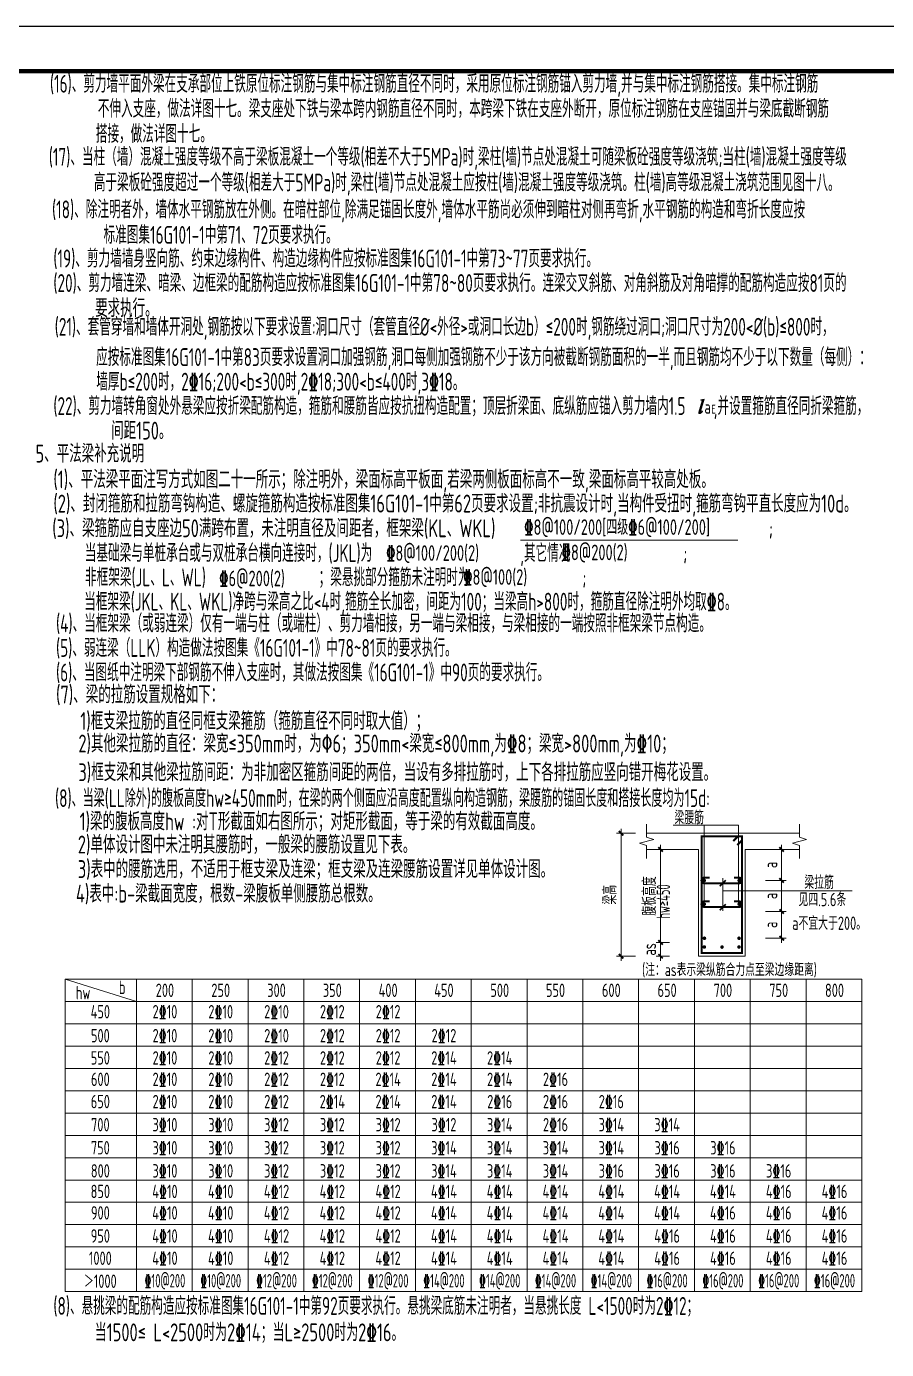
# Model space of a CAD drawing. Extents: x -129922 to 1190196, y -520662 to 139923.
# Drawn here: x -37903 to -18636, y -150808 to -121159 of the extents above; entities that cross this region are included whole.
import ezdxf
from ezdxf.enums import TextEntityAlignment as Align

# ---------------------------------------------------------------- set-up
doc = ezdxf.new("R2010")
doc.units = 0
doc.header["$LTSCALE"] = 1000
doc.header["$MEASUREMENT"] = 0
doc.layers.add('$AUDIT_BAD_LAYER3', color=7, linetype='Continuous')
doc.layers.add('Y-云图图框', color=7, linetype='Continuous')
for name, color, linetype, lineweight in [('S-基础-DIM', 3, 'Continuous', 20), ('S-墙柱-REIN', 1, 'Continuous', 20), ('S-大样-实线', 2, 'Continuous', 20), ('S-通用-TAB', 7, 'Continuous', 20), ('S-通用-TEXT', 7, 'Continuous', 20), ('S-通用-THIN', 7, 'Continuous', 20)]:
    doc.layers.add(name, color=color, linetype=linetype, lineweight=lineweight)
doc.styles.add('_YT_Name', font='', dxfattribs={"width": 0.8})
doc.styles.add('_YT_Sign_Text', font='ros.shx', dxfattribs={"width": 0.8, "bigfont": 'hztxt.shx'})
doc.styles.add('DIM_FONT', font='tssdeng.shx', dxfattribs={"width": 0.6, "bigfont": 'tssdchn.shx'})
doc.styles.get("Standard").update_dxf_attribs({"font": 'gbenor.shx', "bigfont": 'gbcbig.shx'})
doc.styles.add('TSSD_Dimension', font='tssdeng.shx', dxfattribs={"width": 0.7, "bigfont": 'HZTXT.SHX'})
doc.styles.add('TSSD_Rein', font='tssdeng.shx', dxfattribs={"width": 0.7, "bigfont": 'hztxt.shx'})
doc.styles.get('_YT_Name').set_extended_font_data('SimHei')
doc.dimstyles.new('TSSD_20_100', dxfattribs={"dimtxt": 250, "dimasz": 100, "dimexe": 100, "dimexo": 250, "dimgap": 100, "dimtad": 1, "dimdec": 0, "dimlfac": 0.2, "dimzin": 0, "dimdsep": 46, "dimtxsty": 'TSSD_Dimension', "dimblk": 'ARCHTICK', "dimcen": 0, "dimdle": 100, "dimclrt": 7, "dimadec": 0, "dimazin": 0, "dimtfac": 1, "dimtdec": 0, "dimtix": 1, "dimtmove": 2, "dimatfit": 3, "dimfxl": 0, "dimtolj": 1, "dimtzin": 0, "dimarcsym": 0})

# ---------------------------------------------------------------- blocks, each defined once
blk = doc.blocks.new('ECMCTK_A1_横_单行图名--0')
at = {"color": 4}
blk.add_lwpolyline([(0, 0), (841, 0), (841, 594), (0, 594)], close=True, dxfattribs=at)
at = {"const_width": 1}
blk.add_lwpolyline([(25, 10), (831, 10), (831, 584), (25, 584)], close=True, dxfattribs=at)
at = {"color": 80, "flags": 3}
for tag, height, p in [('YTHQINS', 3, (34.31, 585.5)), ('ECMCKEY', 3, (292.07, 288.23)), ('YTTQINS', 5.62, (848.03, 12.81)), ('YTFRAME', 3, (652.76, 5.84)), ('YTBARCODE_T1', 3, (749.78, 5.95))]:
    blk.add_attdef(tag, text='', height=height, dxfattribs=at).set_placement(p, align=Align.MIDDLE_CENTER)
for tag, height, style, width, p in [('证书编号', 4, '_YT_Sign_Text', 0.8, (708.87, 43.81)), ('审查批准号', 4, '_YT_Sign_Text', 0.8, (761.06, 43.81)), ('工程号', 4, '_YT_Sign_Text', 0.5, (804.08, 44.12)), ('设计单位', 6, '_YT_Name', 0.8, (623.75, 38.6)), ('建设单位', 4, '_YT_Sign_Text', 0.8, (734.96, 36.11)), ('阶段', 4, '_YT_Sign_Text', 0.8, (804.08, 35.81)), ('项目号', 4, '_YT_Sign_Text', 0.5, (822.08, 33.72)), ('项目名称', 4, '_YT_Sign_Text', 0.8, (734.96, 28.11)), ('专业', 4, '_YT_Sign_Text', 0.8, (804.08, 27.31)), ('图纸编号', 4, '_YT_Sign_Text', 0.5, (803.93, 19.36)), ('图纸名称', 4.5, '_YT_Name', 0.8, (735.39, 15.06)), ('出图比例', 4.2, '_YT_Sign_Text', 0.8, (681.82, 11.78)), ('日期', 4, '_YT_Sign_Text', 0.5, (803.88, 12.13)), ('版本号', 4, '_YT_Sign_Text', 0.8, (822.08, 13))]:
    blk.add_attdef(tag, text='', height=height, dxfattribs=dict(style=style, width=width)).set_placement(p, align=Align.CENTER)
at = {"style": '_YT_Sign_Text', "width": 0.8, "flags": 3}
for tag, p, height in [('{审定人}', (605.87, 26.45), 6.24), ('{校对人}', (658.35, 26.53), 6.24), ('[审定人]', (590.95, 27.81), 4.1), ('[校对人]', (642.23, 27.82), 4.1), ('[审核人]', (591.01, 19.76), 4.1), ('{审核人}', (606.98, 18.44), 6.24), ('[设计人]', (642.47, 20.21), 4.1), ('{设计人}', (658.48, 18.54), 6.24), ('[项目负责人]', (590.78, 12.01), 4.1), ('{项目负责人}', (608.28, 10.72), 6.24), ('[专业负责人]', (642.74, 11.77), 4.1), ('{专业负责人}', (658.58, 10.36), 6.24)]:
    blk.add_attdef(tag, p, '', height=height, dxfattribs=at)
at = {"color": 80, "flags": 3}
for tag, p in [('YTQRCODE', (551.04, 11.91)), ('YTBZSIT', (25, 10)), ('EXT_TK_LEFT', (25, 10))]:
    blk.add_attdef(tag, p, '', height=3, dxfattribs=at)
blk = doc.blocks.new('_ArchTick')
at = {"color": 0, "linetype": 'ByBlock', "const_width": 0.4}
blk.add_lwpolyline([(-0.5, -0.5), (0.5, 0.5)], dxfattribs=at)
blk = doc.blocks.new('*D1073')
at = {"layer": '$AUDIT_BAD_LAYER3', "color": 0, "lineweight": -2, "transparency": 16777216}
for p, q in [((113922, 310767), (113500, 310767)), ((113600, 310867), (113600, 307909)), ((113922, 308009), (113500, 308009))]:
    blk.add_line(p, q, dxfattribs=at)
at = {"layer": 'Defpoints', "color": 0, "transparency": 16777216}
for p in [(114172, 310767), (113600, 308009), (114172, 308009)]:
    blk.add_point(p, dxfattribs=at)
at = {"layer": '$AUDIT_BAD_LAYER3', "color": 0, "lineweight": -2, "transparency": 16777216, "xscale": 100, "yscale": 100, "zscale": 100}
for p, rotation in [((113600, 310767), 90), ((113600, 308009), 270)]:
    blk.add_blockref('_ArchTick', p, dxfattribs=dict(at, rotation=rotation))
at = {"layer": '$AUDIT_BAD_LAYER3', "color": 7, "transparency": 16777216, "insert": (113350, 309388), "char_height": 300, "attachment_point": 5, "rotation": 90, "style": 'TSSD_Dimension'}
blk.add_mtext('\\A1;梁高', dxfattribs=at)
blk = doc.blocks.new('*D1074')
at = {"layer": '$AUDIT_BAD_LAYER3', "color": 0, "lineweight": -2, "transparency": 16777216}
for p, q in [((114486, 310503), (114486, 308218)), ((114686, 310403), (114386, 310403)), ((114686, 308318), (114386, 308318))]:
    blk.add_line(p, q, dxfattribs=at)
at = {"layer": 'Defpoints', "color": 0, "transparency": 16777216}
for p in [(114936, 310403), (114486, 308318), (114936, 308318)]:
    blk.add_point(p, dxfattribs=at)
at = {"layer": '$AUDIT_BAD_LAYER3', "color": 0, "lineweight": -2, "transparency": 16777216, "xscale": 100, "yscale": 100, "zscale": 100}
for p, rotation in [((114486, 310403), 90), ((114486, 308318), 270)]:
    blk.add_blockref('_ArchTick', p, dxfattribs=dict(at, rotation=rotation))
at = {"layer": '$AUDIT_BAD_LAYER3', "color": 7, "transparency": 16777216, "insert": (114236, 309360), "char_height": 300, "attachment_point": 5, "rotation": 90, "style": 'TSSD_Dimension'}
blk.add_mtext('\\A1;腹板高度', dxfattribs=at)
blk = doc.blocks.new('*D1075')
at = {"layer": '$AUDIT_BAD_LAYER3', "color": 0, "lineweight": -2, "transparency": 16777216}
for p, q in [((114486, 308318), (114486, 308418)), ((114686, 308318), (114386, 308318)), ((114486, 308318), (114486, 308009)), ((114686, 308009), (114386, 308009)), ((114486, 308009), (114486, 307909))]:
    blk.add_line(p, q, dxfattribs=at)
at = {"layer": 'Defpoints', "color": 0, "transparency": 16777216}
for p in [(114936, 308318), (114486, 308009), (114936, 308009)]:
    blk.add_point(p, dxfattribs=at)
at = {"layer": '$AUDIT_BAD_LAYER3', "color": 0, "lineweight": -2, "transparency": 16777216, "xscale": 100, "yscale": 100, "zscale": 100}
for p, rotation in [((114486, 308318), 270), ((114486, 308009), 90)]:
    blk.add_blockref('_ArchTick', p, dxfattribs=dict(at, rotation=rotation))
at = {"layer": '$AUDIT_BAD_LAYER3', "color": 7, "transparency": 16777216, "insert": (114236, 308164), "char_height": 300, "attachment_point": 5, "rotation": 90, "style": 'TSSD_Dimension'}
blk.add_mtext('\\A1;as', dxfattribs=at)
blk = doc.blocks.new('*D1076')
at = {"layer": '$AUDIT_BAD_LAYER3', "color": 0, "lineweight": -2, "transparency": 16777216}
for p, q in [((116834, 309013), (117299, 309013)), ((117199, 308313), (117199, 309113)), ((116834, 308413), (117299, 308413))]:
    blk.add_line(p, q, dxfattribs=at)
at = {"layer": 'Defpoints', "color": 0, "transparency": 16777216}
for p in [(116584, 309013), (117199, 309013), (116584, 308413)]:
    blk.add_point(p, dxfattribs=at)
at = {"layer": '$AUDIT_BAD_LAYER3', "color": 0, "lineweight": -2, "transparency": 16777216, "xscale": 100, "yscale": 100, "zscale": 100}
for p, rotation in [((117199, 309013), 90), ((117199, 308413), 270)]:
    blk.add_blockref('_ArchTick', p, dxfattribs=dict(at, rotation=rotation))
at = {"layer": '$AUDIT_BAD_LAYER3', "color": 7, "transparency": 16777216, "insert": (116949, 308713), "char_height": 300, "attachment_point": 5, "rotation": 90, "style": 'TSSD_Dimension'}
blk.add_mtext('\\A1;a', dxfattribs=at)
blk = doc.blocks.new('*D1077')
at = {"layer": '$AUDIT_BAD_LAYER3', "color": 0, "lineweight": -2, "transparency": 16777216}
for p, q in [((116834, 309708), (117299, 309708)), ((117199, 308913), (117199, 309808)), ((116834, 309013), (117299, 309013))]:
    blk.add_line(p, q, dxfattribs=at)
at = {"layer": 'Defpoints', "color": 0, "transparency": 16777216}
for p in [(116584, 309708), (117199, 309708), (116584, 309013)]:
    blk.add_point(p, dxfattribs=at)
at = {"layer": '$AUDIT_BAD_LAYER3', "color": 0, "lineweight": -2, "transparency": 16777216, "xscale": 100, "yscale": 100, "zscale": 100}
for p, rotation in [((117199, 309708), 90), ((117199, 309013), 270)]:
    blk.add_blockref('_ArchTick', p, dxfattribs=dict(at, rotation=rotation))
at = {"layer": '$AUDIT_BAD_LAYER3', "color": 7, "transparency": 16777216, "insert": (116949, 309360), "char_height": 300, "attachment_point": 5, "rotation": 90, "style": 'TSSD_Dimension'}
blk.add_mtext('\\A1;a', dxfattribs=at)
blk = doc.blocks.new('*D1078')
at = {"layer": '$AUDIT_BAD_LAYER3', "color": 0, "lineweight": -2, "transparency": 16777216}
for p, q in [((117199, 309608), (117199, 310503)), ((116834, 310403), (117299, 310403)), ((116834, 309708), (117299, 309708))]:
    blk.add_line(p, q, dxfattribs=at)
at = {"layer": 'Defpoints', "color": 0, "transparency": 16777216}
for p in [(116584, 310403), (117199, 310403), (116584, 309708)]:
    blk.add_point(p, dxfattribs=at)
at = {"layer": '$AUDIT_BAD_LAYER3', "color": 0, "lineweight": -2, "transparency": 16777216, "xscale": 100, "yscale": 100, "zscale": 100}
for p, rotation in [((117199, 310403), 90), ((117199, 309708), 270)]:
    blk.add_blockref('_ArchTick', p, dxfattribs=dict(at, rotation=rotation))
at = {"layer": '$AUDIT_BAD_LAYER3', "color": 7, "transparency": 16777216, "insert": (116949, 310055), "char_height": 300, "attachment_point": 5, "rotation": 90, "style": 'TSSD_Dimension'}
blk.add_mtext('\\A1;a', dxfattribs=at)
blk = doc.blocks.new('L')
blk.add_hatch(color=256).paths.add_polyline_path([(729, 1457), (517, 1424), (520, 1401), (546, 1406), (559, 1406), (573, 1406), (589, 1401), (606, 1393), (610, 1377), (608, 1358), (402, 654), (396, 630), (402, 603), (409, 589), (425, 574), (450, 570), (481, 576), (511, 593), (538, 613), (563, 638), (581, 656), (600, 683), (620, 708), (604, 732), (591, 716), (579, 697), (563, 675), (542, 652), (524, 640), (509, 640), (499, 652), (499, 671), (503, 689)])
blk.add_lwpolyline([(517, 1424), (729, 1457), (503, 689), (499, 671), (499, 652), (509, 640), (524, 640), (542, 652), (563, 675), (579, 697), (591, 716), (604, 732), (620, 708), (600, 683), (581, 656), (563, 638), (538, 613), (511, 593), (481, 576), (450, 570), (425, 574), (409, 589), (402, 603), (396, 630), (402, 654), (608, 1358), (610, 1377), (606, 1393), (589, 1401), (573, 1406), (559, 1406), (546, 1406), (520, 1401), (517, 1424)])
blk = doc.blocks.new('LaE')
at = {"xscale": 0.362879999956931, "yscale": 0.362879999956931, "zscale": 0.362879999956931, "rotation": 4.997341366769869e-08}
blk.add_blockref('L', (79553, 21072), dxfattribs=at)
at = {"style": 'TSSD_Rein', "width": 0.7}
for s, height, p in [('a', 300, (79894, 21278)), ('E', 200, (80031, 21278))]:
    blk.add_text(s, height=height, rotation=0, dxfattribs=at).set_placement(p, align=Align.CENTER)
blk = doc.blocks.new('dfgh')
at = {"layer": 'S-墙柱-REIN', "const_width": 45}
blk.add_lwpolyline([(116116.7, 310591.2), (116219.9, 310694.3), (116308.2, 310694.3), (116308.2, 308081.5), (115406.2, 308081.5), (115406.2, 310694.3), (116308.2, 310694.3), (116308.2, 310606), (116205, 310502.8)], dxfattribs=at)
for points in [[(115584.7, 309770.3), (115464.7, 309770.3, 1), (115464.7, 309645.3), (116248, 309645.3, 1), (116248, 309770.3), (116128, 309770.3)], [(115584.7, 309238.5), (115464.7, 309238.5, 1), (115464.7, 309113.5), (116248, 309113.5, 1), (116248, 309238.5), (116128, 309238.5)]]:
    blk.add_lwpolyline(points, format="xyb", dxfattribs=at)
at = {"layer": 'S-墙柱-REIN', "const_width": 40}
for points in [[(115444.7, 309707.8, 1), (115484.7, 309707.8, 1)], [(116228, 309707.8, 1), (116268, 309707.8, 1)], [(115444.7, 309176, 1), (115484.7, 309176, 1)], [(116228, 309176, 1), (116268, 309176, 1)], [(115448.8, 308412.5, 1), (115488.8, 308412.5, 1)], [(116224.5, 308412.5, 1), (116264.5, 308412.5, 1)], [(115447.8, 308215.8, 1), (115487.8, 308215.8, 1)], [(115843.4, 308214.7, 1), (115883.4, 308214.7, 1)], [(116224.3, 308216.3, 1), (116264.3, 308216.3, 1)]]:
    blk.add_lwpolyline(points, format="xyb", close=True, dxfattribs=at)
at = {"layer": 'S-大样-实线'}
for p, q in [((114172.4, 310766.8), (117598.8, 310766.8)), ((114172.4, 310402.8), (115333.7, 310402.8)), ((115333.7, 310402.8), (115333.7, 308009)), ((116380.7, 308009), (116380.7, 310402.8)), ((116380.7, 310402.8), (117598.8, 310402.8)), ((115333.7, 308009), (116380.7, 308009))]:
    blk.add_line(p, q, dxfattribs=at)
at = {"layer": 'S-通用-TEXT'}
for p, q in [((114769.6, 310948.3), (116234.3, 310948.3)), ((115465.3, 309156), (115465.3, 310948.3)), ((116234.3, 309156), (116234.3, 310948.3)), ((115880.5, 309026.3), (115880.5, 309760)), ((115880.5, 309473.7), (118777.4, 309473.7))]:
    blk.add_line(p, q, dxfattribs=at)
at = {"layer": 'S-通用-TEXT', "const_width": 38}
for points in [[(115813.4, 309576.9), (115947.7, 309711.3)], [(115813.4, 309040.8), (115947.7, 309175.2)]]:
    blk.add_lwpolyline(points, dxfattribs=at)
at = {"layer": 'S-通用-THIN'}
for points in [[(114172.4, 310970.7), (114172.4, 310679.4), (114332.6, 310628.5), (114012.3, 310541.1), (114172.4, 310490.1), (114172.4, 310198.9)], [(117598.8, 310970.7), (117598.8, 310679.4), (117758.9, 310628.5), (117438.6, 310541.1), (117598.8, 310490.1), (117598.8, 310198.9)]]:
    blk.add_lwpolyline(points, dxfattribs=at)
at = {"layer": 'S-通用-TEXT', "style": 'TSSD_Rein', "width": 0.7}
for s, p in [('梁腰筋', (114797.4, 310966.3)), ('梁拉筋', (117707.4, 309513.9)), ('见四.5.6条', (117575.2, 309130.4)), ('a不宜大于200。', (117434.5, 308600.3))]:
    blk.add_text(s, height=300, rotation=360, dxfattribs=at).set_placement(p)
at = {"layer": 'S-通用-TEXT', "style": 'DIM_FONT', "width": 0.6}
blk.add_text('hw≥450', height=300, rotation=90, dxfattribs=at).set_placement((114789.2, 308852.5), align=Align.BOTTOM_LEFT)
at = {"layer": 'S-通用-TEXT', "color": 7, "style": 'TSSD_Rein', "width": 0.7}
blk.add_text('(注：as表示梁纵筋合力点至梁边缘距离)', height=285, rotation=360, dxfattribs=at).set_placement((114071.2, 307564.5))
at = {"layer": 'S-基础-DIM'}
for base, p1, p2, text, picture, middle in [((113599.6, 308009), (114172.4, 310766.8), (114172.4, 308009), '梁高', '*D1073', (113349.6, 309387.9)), ((114486.1, 308318.1), (114935.7, 310402.8), (114935.7, 308318.1), '腹板高度', '*D1074', (114236.1, 309360.4)), ((117199.5, 310402.8), (116584.2, 309707.9), (116584.2, 310402.8), 'a', '*D1078', (116949.5, 310055.3)), ((117199.5, 309707.9), (116584.2, 309013), (116584.2, 309707.9), 'a', '*D1077', (116949.5, 309360.4)), ((117199.5, 309013), (116584.2, 308412.7), (116584.2, 309013), 'a', '*D1076', (116949.5, 308712.9)), ((114486.1, 308009), (114935.7, 308318.1), (114935.7, 308009), 'as', '*D1075', (114236.1, 308163.5))]:
    dim = blk.add_linear_dim(base=base, p1=p1, p2=p2, angle=90, text=text, dimstyle='TSSD_20_100', dxfattribs=at)
    dim.commit()
    dim.dimension.update_dxf_attribs({"geometry": picture, "text_midpoint": middle})

msp = doc.modelspace()

# ---------------------------------------------------------------- linework, layer by layer
at = {"layer": 'S-通用-TAB'}
for p, q in [((-35439.1, -143009.4), (-37039.1, -142509.4)), ((-37039.1, -142509.4), (-19189.1, -142509.4)), ((-37039.1, -149509.4), (-37039.1, -142509.4)), ((-19189.1, -149509.4), (-19189.1, -142509.4)), ((-37039.1, -143009.4), (-19189.1, -143009.4)), ((-37039.1, -143509.4), (-19189.1, -143509.4)), ((-37039.1, -144009.4), (-19189.1, -144009.4)), ((-37039.1, -144509.4), (-19189.1, -144509.4)), ((-37039.1, -145009.4), (-19189.1, -145009.4)), ((-37039.1, -145509.4), (-19189.1, -145509.4)), ((-37039.1, -146009.4), (-19189.1, -146009.4)), ((-37039.1, -146509.4), (-19189.1, -146509.4)), ((-37039.1, -146509.4), (-19189.1, -146509.4)), ((-37039.1, -147009.4), (-19189.1, -147009.4)), ((-37039.1, -147509.4), (-19189.1, -147509.4)), ((-37039.1, -148009.4), (-19189.1, -148009.4)), ((-37039.1, -148509.4), (-19189.1, -148509.4)), ((-37039.1, -149009.4), (-19189.1, -149009.4)), ((-37039.1, -149509.4), (-19189.1, -149509.4))]:
    msp.add_line(p, q, dxfattribs=at)
at = {"layer": 'S-通用-TAB', "color": 7}
for p, q in [((-35439.1, -149509.4), (-35439.1, -142509.4)), ((-34189.1, -149509.4), (-34189.1, -142509.4)), ((-32939.1, -149509.4), (-32939.1, -142509.4)), ((-31689.1, -149509.4), (-31689.1, -142509.4)), ((-30439.1, -149509.4), (-30439.1, -142509.4)), ((-29189.1, -149509.4), (-29189.1, -142509.4)), ((-27939.1, -149509.4), (-27939.1, -142509.4)), ((-26689.1, -149509.4), (-26689.1, -142509.4)), ((-25439.1, -149509.4), (-25439.1, -142509.4)), ((-24189.1, -149509.4), (-24189.1, -142509.4)), ((-22939.1, -149509.4), (-22939.1, -142509.4)), ((-21689.1, -149509.4), (-21689.1, -142509.4)), ((-20439.1, -149509.4), (-20439.1, -142509.4))]:
    msp.add_line(p, q, dxfattribs=at)
at = {"layer": 'S-通用-TEXT', "color": 4}
msp.add_lwpolyline([(-26838.2, -132672.7), (-21964.3, -132672.7)], dxfattribs=at)

# ---------------------------------------------------------------- block references
at = {"layer": 'S-通用-TEXT'}
msp.add_blockref('LaE', (-102539.2, -151113.5), dxfattribs=at)
at = {"layer": 'S-通用-TEXT', "color": 5}
msp.add_blockref('dfgh', (-138184.1, -450004.6), dxfattribs=at)
at = {"layer": 'Y-云图图框', "xscale": 100, "yscale": 100, "zscale": 100}
msp.add_blockref('ECMCTK_A1_横_单行图名--0', (-78510, -180559.4), dxfattribs=at)

# ---------------------------------------------------------------- texts
at = {"layer": 'S-通用-TEXT', "ltscale": 99, "style": 'TSSD_Rein'}
for s, width, p in [('(16)、剪力墙平面外梁在支承部位上铁原位标注钢筋与集中标注钢筋直径不同时，采用原位标注钢筋锚入剪力墙,并与集中标注钢筋搭接。集中标注钢筋', 0.65, (-37377.6, -122643.2)), ('不伸入支座，做法详图十七。梁支座处下铁与梁本跨内钢筋直径不同时，本跨梁下铁在支座外断开，原位标注钢筋在支座锚固并与梁底截断钢筋', 0.65, (-36304.9, -123202.2)), ('搭接，做法详图十七。', 0.65, (-36348.5, -123767.2)), ('(17)、当柱（墙）混凝土强度等级不高于梁板混凝土一个等级(相差不大于5MPa)时,梁柱(墙)节点处混凝土可随梁板砼强度等级浇筑;当柱(墙)混凝土强度等级', 0.65, (-37402.7, -124281.6)), ('高于梁板砼强度超过一个等级(相差大于5MPa)时,梁柱(墙)节点处混凝土应按柱(墙)混凝土强度等级浇筑。柱(墙)高等级混凝土浇筑范围见图十八。 ', 0.65, (-36392.5, -124855.6)), ('(18)、除注明者外，墙体水平钢筋放在外侧。在暗柱部位,除满足锚固长度外,墙体水平筋尚必须伸到暗柱对侧再弯折,水平钢筋的构造和弯折长度应按', 0.65, (-37330.8, -125459.4)), ('标准图集16G101-1中第71、72页要求执行。', 0.65, (-36175.3, -126030.6)), ('(19)、剪力墙墙身竖向筋、约束边缘构件、构造边缘构件应按标准图集16G101-1中第73~77页要求执行。', 0.65, (-37300.6, -126559.4)), ('(20)、剪力墙连梁、暗梁、边框梁的配筋构造应按标准图集16G101-1中第78~80页要求执行。连梁交叉斜筋、对角斜筋及对角暗撑的配筋构造应按81页的', 0.65, (-37300.6, -127109.4)), ('要求执行。', 0.7, (-36365.6, -127669.4)), ('应按标准图集16G101-1中第83页要求设置洞口加强钢筋,洞口每侧加强钢筋不少于该方向被截断钢筋面积的一半,而且钢筋均不少于以下数量（每侧）：', 0.65, (-36343, -128769.4)), ('墙厚b≤200时，2\x8416;200<b≤300时,2\x8418;300<b≤400时,3\x8418。', 0.65, (-36338.3, -129319.4)), ('(22)、剪力墙转角窗处外悬梁应按折梁配筋构造，箍筋和腰筋皆应按抗扭构造配置；顶层折梁面、底纵筋应锚入剪力墙内1.5    ,并设置箍筋直径同折梁箍筋，', 0.65, (-37300.6, -129864.9)), ('        间距150。', 0.7, (-37366.3, -130416.2)), ('当基础梁与单桩承台或与双桩承台横向连接时，(JKL)为                     ,其它情况                ;', 0.65, (-36596.4, -133159.7)), ('非框架梁(JL、L、WL)                ；梁悬挑部分箍筋未注明时为                ;', 0.65, (-36590.9, -133704.1)), ('(7)、梁的拉筋设置规格如下：', 0.7, (-37241.2, -136330.6)), ('1)框支梁拉筋的直径同框支梁箍筋（箍筋直径不同时取大值）；', 0.7, (-36696.4, -136923.5)), ('3)框支梁和其他梁拉筋间距：为非加密区箍筋间距的两倍，当设有多排拉筋时，上下各排拉筋应竖向错开梅花设置。 ', 0.7, (-36739.9, -138072.4))]:
    msp.add_text(s, height=400, rotation=0, dxfattribs=dict(at, width=width)).set_placement(p)
at = {"layer": 'S-通用-TEXT', "ltscale": 99, "style": 'TSSD_Rein', "width": 0.65}
for s, p in [('(21)、套管穿墙和墙体开洞处,钢筋按以下要求设置:洞口尺寸（套管直径%%C<外径>或洞口长边b）≤200时,钢筋绕过洞口;洞口尺寸为200<%%C(b)≤800时，', (-37270.8, -128209.4)), ('(8)、悬挑梁的配筋构造应按标准图集16G101-1中第92页要求执行。悬挑梁底筋未注明者，当悬挑长度 L<1500时为2\x8412；', (-37300.6, -150151.4))]:
    msp.add_text(s, height=400, rotation=0, dxfattribs=at).set_placement(p, align=Align.BOTTOM_LEFT)
at = {"layer": 'S-通用-TEXT', "style": 'TSSD_Rein'}
for s, width, p in [('5、平法梁补充说明', 0.7, (-37700.6, -130931.5)), ('(2)、封闭箍筋和拉筋弯钩构造、螺旋箍筋构造按标准图集16G101-1中第62页要求设置;非抗震设计时,当构件受扭时,箍筋弯钩平直长度应为10d。', 0.7, (-37300.6, -132051.2)), ('(3)、梁箍筋应自支座边50满跨布置，未注明直径及间距者，框架梁(KL、WKL)                                    ;', 0.7, (-37325.3, -132604.6)), ('当框架梁(JKL、KL、WKL)净跨与梁高之比<4时,箍筋全长加密，间距为100；当梁高h>800时，箍筋直径除注明外均取\x848。', 0.65, (-36609.1, -134249.3)), ('(4)、当框架梁（或弱连梁）仅有一端与柱（或端柱）、剪力墙相接，另一端与梁相接，与梁相接的一端按照非框架梁节点构造。', 0.65, (-37241.2, -134735.7)), ('(5)、弱连梁（LLK）构造做法按图集《16G101-1》中78~81页的要求执行。', 0.65, (-37241.2, -135285.7)), ('1)梁的腹板高度hw :对T形截面如右图所示；对矩形截面，等于梁的有效截面高度。', 0.7, (-36712, -139173)), ('2)单体设计图中未注明其腰筋时，一般梁的腰筋设置见下表。', 0.7, (-36752.1, -139692.4)), ('3)表中的腰筋选用，不适用于框支梁及连梁；框支梁及连梁腰筋设置详见单体设计图。', 0.7, (-36752.1, -140242.4)), ('4)表中:b-梁截面宽度，根数-梁腹板单侧腰筋总根数。', 0.7, (-36794.6, -140792.4))]:
    msp.add_text(s, height=400, rotation=0, dxfattribs=dict(at, width=width)).set_placement(p)
at = {"layer": 'S-通用-TEXT', "color": 6, "style": 'TSSD_Rein'}
for s, width, p in [('(1)、平法梁平面注写方式如图二十一所示；除注明外，梁面标高平板面,若梁两侧板面标高不一致,梁面标高平较高处板。', 0.7, (-37300.6, -131509.4)), ('(6)、当图纸中注明梁下部钢筋不伸入支座时，其做法按图集《16G101-1》中90页的要求执行。', 0.65, (-37241.2, -135835.7))]:
    msp.add_text(s, height=400, rotation=0, dxfattribs=dict(at, width=width)).set_placement(p)
at = {"layer": 'S-通用-TEXT', "color": 4, "style": 'TSSD_Rein', "width": 0.7}
msp.add_text('\x848@100/200[四级\x846@100/200]', height=350, dxfattribs=at).set_placement((-26753.3, -132553))
at = {"layer": 'S-通用-TEXT', "color": 7, "style": 'TSSD_Rein', "width": 0.7}
for s, p in [('\x848@100/200(2)', (-29847.5, -133134.7)), ('\x848@200(2)', (-25914.9, -133121)), ('\x846@200(2)', (-33585.4, -133704.1)), ('\x848@100(2)', (-28120.5, -133672.1))]:
    msp.add_text(s, height=350, dxfattribs=at).set_placement(p)
at = {"layer": 'S-通用-TEXT', "style": 'TSSD_Rein', "width": 0.7}
msp.add_text('2)其他梁拉筋的直径：梁宽≤350mm时，为\x826；350mm<梁宽≤800mm,为\x848；梁宽>800mm,为\x8410；', height=400, rotation=0, dxfattribs=at).set_placement((-36739.9, -137548.3), align=Align.BOTTOM_LEFT)
at = {"layer": 'S-通用-TEXT', "color": 7, "linetype": 'Continuous', "style": 'DIM_FONT', "width": 0.65}
msp.add_text('(8)、当梁(LL除外)的腹板高度hw≥450mm时，在梁的两个侧面应沿高度配置纵向构造钢筋，梁腰筋的锚固长度和搭接长度均为15d:', height=400, dxfattribs=at).set_placement((-37263.8, -138652.2))
at = {"layer": 'S-通用-TEXT', "color": 7, "style": 'TSSD_Rein'}
for s, width, p in [('b', 0.7, (-35757.7, -142844)), ('200', 0.7, (-34801.2, -142908)), ('250', 0.7, (-33551.2, -142908)), ('300', 0.7, (-32301.2, -142908)), ('350', 0.7, (-31051.2, -142908)), ('400', 0.7, (-29801.2, -142908)), ('450', 0.7, (-28551.2, -142908)), ('500', 0.7, (-27301.2, -142908)), ('550', 0.7, (-26051.2, -142908)), ('600', 0.7, (-24801.2, -142908)), ('650', 0.7, (-23551.2, -142908)), ('700', 0.7, (-22301.2, -142908)), ('750', 0.7, (-21051.2, -142908)), ('800', 0.7, (-19801.2, -142908)), ('hw', 0.7, (-36633.8, -142961.3)), ('450', 0.7, (-36248.1, -143388)), ('2\x8410', 0.7, (-34801.2, -143388)), ('2\x8410', 0.7, (-33551.2, -143388)), ('2\x8410', 0.7, (-32301.2, -143388)), ('2\x8412', 0.7, (-31051.2, -143388)), ('2\x8412', 0.7, (-29801.2, -143388)), ('500', 0.7, (-36248.1, -143924.4)), ('2\x8410', 0.7, (-34801.2, -143924.4)), ('2\x8410', 0.7, (-33551.2, -143924.4)), ('2\x8410', 0.7, (-32301.2, -143924.4)), ('2\x8412', 0.7, (-31051.2, -143924.4)), ('2\x8412', 0.7, (-29801.2, -143924.4)), ('2\x8412', 0.7, (-28551.2, -143924.4)), ('550', 0.7, (-36248.1, -144423.2)), ('2\x8410', 0.7, (-34801.2, -144423.2)), ('2\x8410', 0.7, (-33551.2, -144423.2)), ('2\x8412', 0.7, (-32301.2, -144423.2)), ('2\x8412', 0.7, (-31051.2, -144423.2)), ('2\x8412', 0.7, (-29801.2, -144423.2)), ('2\x8414', 0.7, (-28551.2, -144423.2)), ('2\x8414', 0.7, (-27301.2, -144423.2)), ('600', 0.7, (-36248.1, -144903.1)), ('2\x8410', 0.7, (-34801.2, -144903.1)), ('2\x8410', 0.7, (-33551.2, -144903.1)), ('2\x8412', 0.7, (-32301.2, -144903.1)), ('2\x8412', 0.7, (-31051.2, -144903.1)), ('2\x8414', 0.7, (-29801.2, -144903.1)), ('2\x8414', 0.7, (-28551.2, -144903.1)), ('2\x8414', 0.7, (-27301.2, -144903.1)), ('2\x8416', 0.7, (-26051.2, -144903.1)), ('650', 0.7, (-36248.1, -145401.9)), ('2\x8410', 0.7, (-34801.2, -145401.9)), ('2\x8410', 0.7, (-33551.2, -145401.9)), ('2\x8412', 0.7, (-32301.2, -145401.9)), ('2\x8414', 0.7, (-31051.2, -145401.9)), ('2\x8414', 0.7, (-29801.2, -145401.9)), ('2\x8414', 0.7, (-28551.2, -145401.9)), ('2\x8416', 0.7, (-27301.2, -145401.9)), ('2\x8416', 0.7, (-26051.2, -145401.9)), ('2\x8416', 0.7, (-24801.2, -145401.9)), ('700', 0.7, (-36248.1, -145919.5)), ('3\x8410', 0.7, (-34801.2, -145919.5)), ('3\x8410', 0.7, (-33551.2, -145919.5)), ('3\x8412', 0.7, (-32301.2, -145919.5)), ('3\x8412', 0.7, (-31051.2, -145919.5)), ('3\x8412', 0.7, (-29801.2, -145919.5)), ('3\x8412', 0.7, (-28551.2, -145919.5)), ('3\x8414', 0.7, (-27301.2, -145919.5)), ('2\x8416', 0.7, (-26051.2, -145919.5)), ('3\x8414', 0.7, (-24801.2, -145919.5)), ('3\x8414', 0.7, (-23551.2, -145919.5)), ('750', 0.7, (-36248.1, -146437.1)), ('3\x8410', 0.7, (-34801.2, -146437.1)), ('3\x8410', 0.7, (-33551.2, -146437.1)), ('3\x8412', 0.7, (-32301.2, -146437.1)), ('3\x8412', 0.7, (-31051.2, -146437.1)), ('3\x8412', 0.7, (-29801.2, -146437.1)), ('3\x8414', 0.7, (-28551.2, -146437.1)), ('3\x8414', 0.7, (-27301.2, -146437.1)), ('3\x8414', 0.7, (-26051.2, -146437.1)), ('3\x8414', 0.7, (-24801.2, -146437.1)), ('3\x8416', 0.7, (-23551.2, -146437.1)), ('3\x8416', 0.7, (-22301.2, -146437.1)), ('800', 0.7, (-36248.1, -146954.7)), ('3\x8410', 0.7, (-34801.2, -146954.7)), ('3\x8410', 0.7, (-33551.2, -146954.7)), ('3\x8412', 0.7, (-32301.2, -146954.7)), ('3\x8412', 0.7, (-31051.2, -146954.7)), ('3\x8412', 0.7, (-29801.2, -146954.7)), ('3\x8414', 0.7, (-28551.2, -146954.7)), ('3\x8414', 0.7, (-27301.2, -146954.7)), ('3\x8414', 0.7, (-26051.2, -146954.7)), ('3\x8416', 0.7, (-24801.2, -146954.7)), ('3\x8416', 0.7, (-23551.2, -146954.7)), ('3\x8416', 0.7, (-22301.2, -146954.7)), ('3\x8416', 0.7, (-21051.2, -146954.7)), ('850', 0.7, (-36248.1, -147415.9)), ('4\x8410', 0.7, (-34801.2, -147415.9)), ('4\x8410', 0.7, (-33551.2, -147415.9)), ('4\x8412', 0.7, (-32301.2, -147415.9)), ('4\x8412', 0.7, (-31051.2, -147415.9)), ('4\x8412', 0.7, (-29801.2, -147415.9)), ('4\x8414', 0.7, (-28551.2, -147415.9)), ('4\x8414', 0.7, (-27301.2, -147415.9)), ('4\x8414', 0.7, (-26051.2, -147415.9)), ('4\x8414', 0.7, (-24801.2, -147415.9)), ('4\x8414', 0.7, (-23551.2, -147415.9)), ('4\x8414', 0.7, (-22301.2, -147415.9)), ('4\x8416', 0.7, (-21051.2, -147415.9)), ('4\x8416', 0.7, (-19801.2, -147415.9)), ('900', 0.7, (-36248.1, -147895.8)), ('4\x8410', 0.7, (-34801.2, -147895.8)), ('4\x8410', 0.7, (-33551.2, -147895.8)), ('4\x8412', 0.7, (-32301.2, -147895.8)), ('4\x8412', 0.7, (-31051.2, -147895.8)), ('4\x8412', 0.7, (-29801.2, -147895.8)), ('4\x8414', 0.7, (-28551.2, -147895.8)), ('4\x8414', 0.7, (-27301.2, -147895.8)), ('4\x8414', 0.7, (-26051.2, -147895.8)), ('4\x8414', 0.7, (-24801.2, -147895.8)), ('4\x8414', 0.7, (-23551.2, -147895.8)), ('4\x8416', 0.7, (-22301.2, -147895.8)), ('4\x8416', 0.7, (-21051.2, -147895.8)), ('4\x8416', 0.7, (-19801.2, -147895.8)), ('950', 0.7, (-36248.1, -148413.4)), ('4\x8410', 0.7, (-34801.2, -148413.4)), ('4\x8410', 0.7, (-33551.2, -148413.4)), ('4\x8412', 0.7, (-32301.2, -148413.4)), ('4\x8412', 0.7, (-31051.2, -148413.4)), ('4\x8412', 0.7, (-29801.2, -148413.4)), ('4\x8414', 0.7, (-28551.2, -148413.4)), ('4\x8414', 0.7, (-27301.2, -148413.4)), ('4\x8414', 0.7, (-26051.2, -148413.4)), ('4\x8414', 0.7, (-24801.2, -148413.4)), ('4\x8416', 0.7, (-23551.2, -148413.4)), ('4\x8416', 0.7, (-22301.2, -148413.4)), ('4\x8416', 0.7, (-21051.2, -148413.4)), ('4\x8416', 0.7, (-19801.2, -148413.4)), ('1000', 0.7, (-36248.1, -148912.2)), ('4\x8410', 0.7, (-34801.2, -148912.2)), ('4\x8410', 0.7, (-33551.2, -148912.2)), ('4\x8412', 0.7, (-32301.2, -148912.2)), ('4\x8412', 0.7, (-31051.2, -148912.2)), ('4\x8412', 0.7, (-29801.2, -148912.2)), ('4\x8414', 0.7, (-28551.2, -148912.2)), ('4\x8414', 0.7, (-27301.2, -148912.2)), ('4\x8414', 0.7, (-26051.2, -148912.2)), ('4\x8414', 0.7, (-24801.2, -148912.2)), ('4\x8416', 0.7, (-23551.2, -148912.2)), ('4\x8416', 0.7, (-22301.2, -148912.2)), ('4\x8416', 0.7, (-21051.2, -148912.2)), ('4\x8416', 0.7, (-19801.2, -148912.2)), ('＞1000', 0.7, (-36248.1, -149427.3)), ('\x8410@200', 0.6, (-34801.2, -149416.5)), ('\x8410@200', 0.6, (-33551.2, -149416.5)), ('\x8412@200', 0.6, (-32301.2, -149416.5)), ('\x8412@200', 0.6, (-31051.2, -149416.5)), ('\x8412@200', 0.6, (-29801.2, -149416.5)), ('\x8414@200', 0.6, (-28551.2, -149416.5)), ('\x8414@200', 0.6, (-27301.2, -149416.5)), ('\x8414@200', 0.6, (-26051.2, -149416.5)), ('\x8414@200', 0.6, (-24801.2, -149416.5)), ('\x8416@200', 0.6, (-23551.2, -149416.5)), ('\x8416@200', 0.6, (-22301.2, -149416.5)), ('\x8416@200', 0.6, (-21051.2, -149416.5)), ('\x8416@200', 0.6, (-19801.2, -149416.5))]:
    msp.add_text(s, height=300, rotation=0, dxfattribs=dict(at, width=width)).set_placement(p, align=Align.CENTER)
at = {"layer": 'S-通用-TEXT', "color": 7, "linetype": 'Continuous', "style": 'DIM_FONT', "width": 0.7}
msp.add_text('当1500≤ L<2500时为2\x8414；当L≥2500时为2\x8416。', height=400, dxfattribs=at).set_placement((-36371.6, -150743.3), align=Align.BOTTOM_LEFT)

doc.saveas('drawing.dxf')
